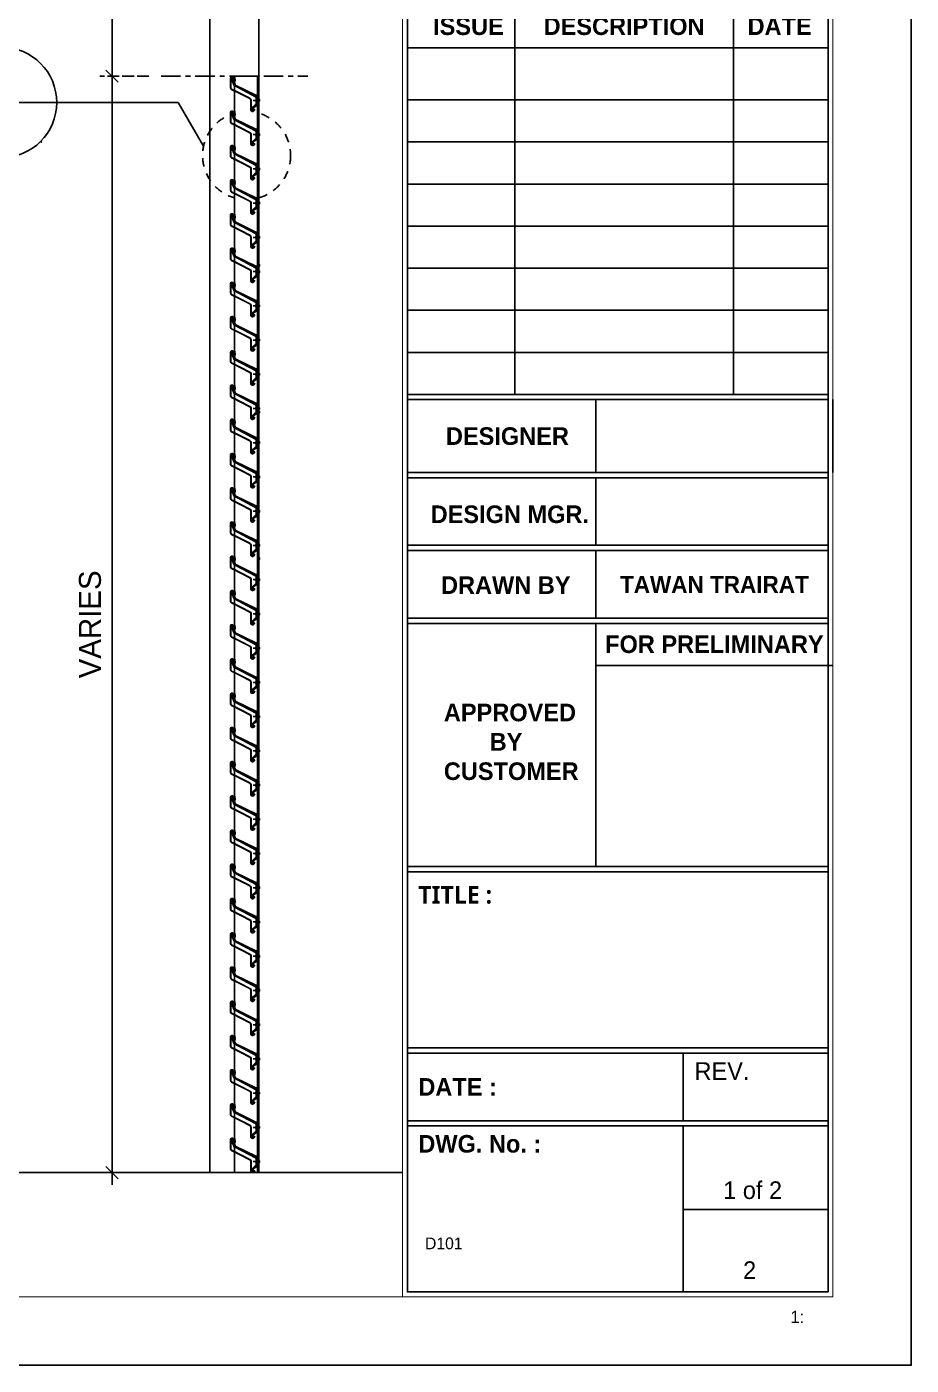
# Model space of a CAD drawing. Header units: millimetres. Extents: x -244126 to 368105, y -173968 to 259060.
# Drawn here: x -5098 to -3290, y 56651 to 59388 of the extents above; entities that cross this region are included whole.
import ezdxf
from ezdxf.enums import TextEntityAlignment as Align

# ---------------------------------------------------------------- set-up
doc = ezdxf.new("R2010")
doc.units = ezdxf.units.MM
doc.header["$MEASUREMENT"] = 0
for name, pattern in [('ACAD_ISO04W100', [30, 24, -3, 0, -3]), ('BORDER2', [22.225, 6.35, -3.175, 6.35, -3.175, 0, -3.175]), ('CENTER', [2, 1.25, -0.25, 0.25, -0.25]), ('HIDDEN', [9.525, 6.35, -3.175]), ('TA_GL_040.00000', [110, 40, -10, 10, -10, 40]), ('TA_HL_003.00000', [19.5, 10.65, -8.85]), ('TA_HL_005.00000', [32.5, 17.75, -14.75])]:
    doc.linetypes.add(name, pattern=pattern)
for name, color, linetype in [('000 - GRID', 8, 'CENTER'), ('000 - GROUND', 6, 'Continuous'), ('000 - H A T C H', 8, 'Continuous'), ('000 - L I N E 0.1', 1, 'Continuous'), ('000 - SYMBOL CON', 1, 'Continuous'), ('000 - T E X T', 4, 'Continuous'), ('000 - TITLEBLOCK', 4, 'Continuous'), ('000 - WIPEOUT', 250, 'Continuous'), ('001 - ASCESSORIES', 1, 'Continuous'), ('004 - WALL', 3, 'Continuous'), ('A03_SUN LOUVER', 7, 'Continuous'), ('A04_TUBE SERIES', 7, 'Continuous')]:
    doc.layers.add(name, color=color, linetype=linetype)
doc.styles.add('Cetury Gothic', font='GOTHIC.TTF')
doc.styles.add('CORDIA', font='cordia.shx')
doc.styles.add('MtXpl_Century_Gothic', font='GOTHICB.TTF')
doc.styles.add('TA', font='Cordia New.ttf', dxfattribs={"height": 4.5})
doc.dimstyles.new('DIM E-E', dxfattribs={"dimscale": 2, "dimtxt": 0.18, "dimasz": 0.1, "dimexe": 0.1, "dimexo": 0.1, "dimgap": 0.09, "dimtad": 1, "dimtoh": 1, "dimzin": 0, "dimdsep": 46, "dimtxsty": 'CORDIA', "dimblk": 'OBLIQUE', "dimcen": 0.1, "dimdle": 0.1, "dimclrd": 40, "dimclre": 140, "dimclrt": 3, "dimadec": 0, "dimazin": 0, "dimtfac": 1, "dimtix": 1, "dimtmove": 2, "dimatfit": 3, "dimfxl": 1, "dimtolj": 1, "dimtzin": 0, "dimarcsym": 0})

# ---------------------------------------------------------------- blocks, each defined once
blk = doc.blocks.new('A$Cfd196da9')
at = {"color": 0, "linetype": 'ByBlock', "const_width": 0.1}
blk.add_lwpolyline([(-143.5, -98), (96.5, -98), (96.5, 99), (-143.5, 99)], close=True, dxfattribs=at)
blk = doc.blocks.new('A$C5e861bfc')
at = {"color": 3, "linetype": 'Continuous'}
for p, q in [((11.47, -65.02), (11.47, -104.74)), ((33.82, -65.02), (33.82, -104.74)), ((0.5, -69.32), (43.5, -69.32)), ((0.5, -105.27), (0.5, -112.72)), ((19.76, -105.27), (19.76, -112.72)), ((44, -112.72), (44, -105.27)), ((0.5, -112.72), (43.5, -112.72)), ((19.76, -113.26), (19.76, -120.17)), ((19.76, -120.71), (19.76, -127.62)), ((19.76, -128.16), (19.76, -153.01)), ((19.76, -132.46), (44, -132.46)), ((28.7, -179.01), (28.7, -172.1)), ((28.7, -179.54), (28.7, -196.46)), ((28.7, -188.07), (43.5, -188.07))]:
    blk.add_line(p, q, dxfattribs=at)
at = {"color": 8, "linetype": 'Continuous'}
for p, q in [((0.5, -74.63), (43.5, -74.63)), ((0.5, -78.93), (43.5, -78.93)), ((0.5, -83.23), (43.5, -83.23)), ((0.5, -87.53), (43.5, -87.53)), ((0.5, -91.83), (43.5, -91.83)), ((0.5, -96.14), (43.5, -96.14)), ((0.5, -100.44), (43.5, -100.44))]:
    blk.add_line(p, q, dxfattribs=at)
at = {"color": 3, "linetype": 'Continuous'}
for points in [[(0.5, -105.27), (43.5, -105.27), (43.5, -104.74), (0.5, -104.74)], [(0.5, -120.17), (43.5, -120.17), (43.5, -113.26), (0.5, -113.26)], [(0.5, -127.62), (43.5, -127.62), (43.5, -120.71), (0.5, -120.71)], [(0.5, -128.16), (43.5, -128.16), (43.5, -153.01), (0.5, -153.01)], [(0.5, -153.55), (43.5, -153.55), (43.5, -171.56), (0.5, -171.56)], [(0.5, -179.01), (43.5, -179.01), (43.5, -172.1), (0.5, -172.1)], [(0.5, -179.54), (43.5, -179.54), (43.5, -196.5), (0.5, -196.5)]]:
    blk.add_lwpolyline(points, close=True, dxfattribs=at)
at = {"layer": '000 - T E X T', "color": 3, "const_width": 0.1}
blk.add_lwpolyline([(0, -197), (44, -197), (44, 0), (0, 0)], close=True, dxfattribs=at)
at = {"color": 4, "linetype": 'BORDER2', "style": 'MtXpl_Century_Gothic'}
blk.add_text('TAWAN TRAIRAT', height=1.7201, dxfattribs=at).set_placement((31.88, -124.17), align=Align.MIDDLE_CENTER)
at = {"color": 4, "char_height": 1.8, "style": 'Cetury Gothic'}
for s, insert, attachment_point in [('{\\fCentury Gothic|b1|i0|c0|p34;ISSUE}', (6.74, -66.19), 2), ('{\\fCentury Gothic|b1|i0|c0|p34;DESCRIPTION}', (22.65, -66.19), 2), ('{\\fCentury Gothic|b1|i0|c0|p34;DATE}', (38.55, -66.19), 2), ('{\\fCentury Gothic|b1|i0|c0|p34;DESIGNER}', (4.44, -108.1), 1), ('{\\fCentury Gothic|b1|i0|c0|p34;DESIGN MGR.}', (2.88, -116.09), 1), ('{\\fCentury Gothic|b1|i0|c0|p34;DRAWN BY}', (3.94, -123.34), 1), ('{\\fCentury Gothic|b1|i0|c0|p34;FOR PRELIMINARY}', (31.88, -129.38), 2), ('{\\fCentury Gothic|b1|i0|c0|p34;APPROVED\\P       BY\\PCUSTOMER}', (4.23, -136.36), 1), ('{\\f@Malgun Gothic|b1|i0|c0|p34;TITLE :}', (1.62, -155), 1), ('REV.', (29.85, -173.02), 1), ('{\\fCentury Gothic|b1|i0|c0|p34;DATE :}', (1.62, -174.64), 1), ('{\\fCentury Gothic|b1|i0|c0|p34;DWG. No. :}', (1.62, -180.46), 1)]:
    blk.add_mtext(s, dxfattribs=dict(at, insert=insert, attachment_point=attachment_point))
blk = doc.blocks.new('*U3058')
at = {"layer": '000 - L I N E 0.1', "color": 21, "linetype": 'Continuous'}
blk.add_lwpolyline([(5940, 142.4), (5940, 0), (5797.6, 0)], dxfattribs=at)
at = {"layer": '000 - T E X T', "color": 3, "const_width": 2}
blk.add_lwpolyline([(5780, 140), (4900, 140), (4900, 4080), (5780, 4080)], close=True, dxfattribs=at)
at = {"layer": '000 - T E X T', "color": 3}
blk.add_lwpolyline([(5770, 150), (4910, 150), (4910, 4070), (5770, 4070)], close=True, dxfattribs=at)
at = {"layer": '000 - TITLEBLOCK', "color": 250}
blk.add_lwpolyline([(0, 0), (5940, 0), (5940, 4200), (0, 4200)], close=True, dxfattribs=at)
at = {"xscale": 20, "yscale": 20, "zscale": 20}
blk.add_blockref('A$C5e861bfc', (4900, 4080), dxfattribs=at)
at = {"layer": '000 - T E X T', "color": 3, "xscale": 20, "yscale": 20, "zscale": 20}
blk.add_blockref('A$Cfd196da9', (2970, 2100), dxfattribs=at)
at = {"color": 4, "style": 'Cetury Gothic'}
blk.add_text(' 1:', height=25.02, dxfattribs=at).set_placement((5684, 86.4))
at = {"color": 4, "style": 'TA'}
blk.add_attdef('PAPER_SIZE', text='', height=25, dxfattribs=at).set_placement((5686, 99.7), align=Align.MIDDLE_RIGHT)
blk.add_attdef('SCALE_SIZE', text='', height=25, dxfattribs=at).set_placement((5735.1, 100.3), align=Align.MIDDLE_LEFT)
at = {"layer": '000 - T E X T', "color": 250, "style": 'TA'}
for tag, height, p in [('SUPERLINK', 20, (172.6, 4157.7)), ('NAMEFILE', 20, (172.6, 4117.6)), ('SC', 400, (33.6, 3752.1))]:
    blk.add_attdef(tag, text='', height=height, dxfattribs=at).set_placement(p, align=Align.MIDDLE_LEFT)
at = {"layer": '000 - T E X T', "color": 4, "style": 'TA'}
for tag, height, p in [('PRELIM_NAME_JOB_1', 20, (5246.7, 3301.9)), ('PRELIM_NAME_JOB_2', 20, (5246.7, 3258.3)), ('PRELIM_NAME_PROJECT_1', 30, (4948.1, 3093.1)), ('PRELIM_NAME_PROJECT_2', 30, (4948.1, 3019.1)), ('PRELIM_NAME_PROJECT_3', 30, (4948.1, 2945.1)), ('PRELIM_NAME_TITLE_3', 24, (4955.1, 739.9)), ('DRAWING_NO1', 24, (4946.1, 329.2)), ('DRAWING_NO2', 24, (4946.1, 249.1)), ('PRELIM_NAME_TITLE_1', 1.2, (247.8, 43.7)), ('PRELIM_NAME_TITLE_2', 1.2, (247.8, 40.3))]:
    blk.add_attdef(tag, text='', height=height, dxfattribs=at).set_placement(p, align=Align.MIDDLE_LEFT)
at = {"layer": '000 - T E X T', "color": 4, "style": 'Cetury Gothic'}
for tag, p in [('SHEET_NO.', (5615.8, 340)), ('TOTAL_SHEET_NO.', (5609.7, 176.4))]:
    blk.add_attdef(tag, text='', height=36, dxfattribs=at).set_placement(p, align=Align.CENTER)
at = {"layer": '000 - T E X T', "color": 4, "style": 'TA'}
blk.add_attdef('NAME_REMARK', (552.9, 173), '', height=40, dxfattribs=at)
blk = doc.blocks.new('*U3716')
at = {"layer": '004 - WALL', "color": 0, "linetype": 'ByBlock'}
blk.add_lwpolyline([(0, 0), (-100, 0), (-100, 2700), (0, 2700)], close=True, dxfattribs=at)
blk = doc.blocks.new('*U3772')
at = {"layer": '000 - H A T C H'}
h = blk.add_hatch(dxfattribs=at)
h.set_pattern_fill('DOTS', color=8, scale=5, angle=90)
edge = h.paths.add_edge_path()
edge.add_arc((6.3, 0), 1.25, -53.1301, 53.1301, ccw=False)
edge.add_arc((6.3, -0.7), 0.812, 202.6199, 337.3801, ccw=False)
edge.add_line((5.5, -1), (0, -1))
edge.add_line((0, -1), (0, -3))
edge.add_line((0, -3), (-1, -1.5))
edge.add_line((-1, -1.5), (-1, 1.5))
edge.add_line((-1, 1.5), (0, 3))
edge.add_line((0, 3), (0, 1))
edge.add_line((0, 1), (5.5, 1))
edge.add_arc((6.3, 0.7), 0.812, 22.6199, 157.3801, ccw=False)
at = {"layer": '001 - ASCESSORIES', "color": 0}
for p, q in [((5.5, 1), (0, 1)), ((5.5, -1), (0, -1))]:
    blk.add_line(p, q, dxfattribs=at)
for points in [[(-1, -1.5), (-1, 1.5), (0, 3), (0, -3)], [(0, 3), (0, 1), (5.5, 1), (5.5, -1), (0, -1), (0, -3), (-1, -1.5), (-1, 1.5)]]:
    blk.add_lwpolyline(points, close=True, dxfattribs=at)
blk.add_lwpolyline([(7, 1, -0.5), (7, -1, -0.666667), (5.5, -1), (0, -1), (0, -3), (-1, -1.5), (-1, 1.5), (0, 3), (0, 1), (5.5, 1, -0.666667)], format="xyb", close=True, dxfattribs=at)
blk.add_lwpolyline([(7, -1), (7, 1, -0.5), (7, -1, -0.666667), (5.5, -1), (5.5, 1, -0.666667), (7, 1)], format="xyb", dxfattribs=at)
blk = doc.blocks.new('*U3720')
at = {"layer": '000 - H A T C H'}
h = blk.add_hatch(dxfattribs=at)
h.set_pattern_fill('DOTS', color=8, scale=5, angle=90)
edge = h.paths.add_edge_path()
edge.add_arc((3.8, 0), 1.25, -53.1301, 53.1301, ccw=False)
edge.add_arc((3.8, -0.7), 0.812, 202.6199, 337.3801, ccw=False)
edge.add_line((3, -1), (0, -1))
edge.add_line((0, -1), (0, -3))
edge.add_line((0, -3), (-1, -1.5))
edge.add_line((-1, -1.5), (-1, 1.5))
edge.add_line((-1, 1.5), (0, 3))
edge.add_line((0, 3), (0, 1))
edge.add_line((0, 1), (3, 1))
edge.add_arc((3.8, 0.7), 0.812, 22.6199, 157.3801, ccw=False)
at = {"layer": '001 - ASCESSORIES', "color": 0}
for p, q in [((3, 1), (0, 1)), ((3, -1), (0, -1))]:
    blk.add_line(p, q, dxfattribs=at)
for points in [[(-1, -1.5), (-1, 1.5), (0, 3), (0, -3)], [(0, 3), (0, 1), (3, 1), (3, -1), (0, -1), (0, -3), (-1, -1.5), (-1, 1.5)]]:
    blk.add_lwpolyline(points, close=True, dxfattribs=at)
blk.add_lwpolyline([(4.5, 1, -0.5), (4.5, -1, -0.666667), (3, -1), (0, -1), (0, -3), (-1, -1.5), (-1, 1.5), (0, 3), (0, 1), (3, 1, -0.666667)], format="xyb", close=True, dxfattribs=at)
blk.add_lwpolyline([(4.5, -1), (4.5, 1, -0.5), (4.5, -1, -0.666667), (3, -1), (3, 1, -0.666667), (4.5, 1)], format="xyb", dxfattribs=at)
blk = doc.blocks.new('_Oblique')
at = {"color": 0, "linetype": 'ByBlock', "lineweight": -2}
blk.add_line((-0.5, -0.5), (0.5, 0.5), dxfattribs=at)
blk = doc.blocks.new('*D3764')
at = {"layer": 'A04_TUBE SERIES', "color": 40, "lineweight": -2, "transparency": 16777216}
blk.add_line((-4923.6, 57019.5), (-4923.6, 59311.6), dxfattribs=at)
at = {"layer": 'A04_TUBE SERIES', "color": 140, "linetype": 'ACAD_ISO04W100', "lineweight": -2, "transparency": 16777216}
for p, q in [((-4848.6, 59286.6), (-4948.6, 59286.6)), ((-4848.6, 57044.5), (-4948.6, 57044.5))]:
    blk.add_line(p, q, dxfattribs=at)
at = {"layer": 'Defpoints', "color": 0, "transparency": 16777216}
for p in [(-4923.6, 59286.6), (-4823.6, 59286.6), (-4823.6, 57044.5)]:
    blk.add_point(p, dxfattribs=at)
at = {"layer": 'A04_TUBE SERIES', "color": 40, "lineweight": -2, "transparency": 16777216, "xscale": 25, "yscale": 25, "zscale": 25}
for p, rotation in [((-4923.6, 59286.6), 90), ((-4923.6, 57044.5), 270)]:
    blk.add_blockref('_Oblique', p, dxfattribs=dict(at, rotation=rotation))
at = {"layer": 'A04_TUBE SERIES', "color": 3, "transparency": 16777216, "insert": (-4968.6, 58165.5), "char_height": 45, "attachment_point": 5, "rotation": 90, "style": 'CORDIA'}
blk.add_mtext('\\A1;VARIES', dxfattribs=at)
blk = doc.blocks.new('*D3765')
at = {"layer": 'A04_TUBE SERIES', "color": 40, "lineweight": -2, "transparency": 16777216}
blk.add_line((-4923.6, 59261.6), (-4923.6, 59769.5), dxfattribs=at)
at = {"layer": 'A04_TUBE SERIES', "color": 140, "linetype": 'ACAD_ISO04W100', "lineweight": -2, "transparency": 16777216}
for p, q in [((-4848.6, 59744.5), (-4948.6, 59744.5)), ((-4848.6, 59286.6), (-4948.6, 59286.6))]:
    blk.add_line(p, q, dxfattribs=at)
at = {"layer": 'Defpoints', "color": 0, "transparency": 16777216}
for p in [(-4923.6, 59744.5), (-4823.6, 59744.5), (-4823.6, 59286.6)]:
    blk.add_point(p, dxfattribs=at)
at = {"layer": 'A04_TUBE SERIES', "color": 40, "lineweight": -2, "transparency": 16777216, "xscale": 25, "yscale": 25, "zscale": 25}
for p, rotation in [((-4923.6, 59744.5), 90), ((-4923.6, 59286.6), 270)]:
    blk.add_blockref('_Oblique', p, dxfattribs=dict(at, rotation=rotation))
at = {"layer": 'A04_TUBE SERIES', "color": 3, "transparency": 16777216, "insert": (-4968.6, 59515.5), "char_height": 45, "attachment_point": 5, "rotation": 90, "style": 'CORDIA'}
blk.add_mtext('\\A1;VARIES', dxfattribs=at)
blk = doc.blocks.new('*U3754')
at = {"color": 3}
blk.add_point((0, -100), dxfattribs=at)
at = {"layer": '000 - GRID', "color": 0, "linetype": 'ByBlock'}
blk.add_line((0, 100), (0, -200), dxfattribs=at)
at = {"layer": '000 - GRID', "color": 0}
blk.add_point((0, 0), dxfattribs=at)
at = {"style": 'TA', "flags": 1}
blk.add_attdef('LOCATION', (6, 6), '', height=4.5, dxfattribs=at)
blk = doc.blocks.new('*U4247')
at = {"color": 2}
blk.add_line((-4.51, 0), (4.51, 0), dxfattribs=at)
blk.add_circle((0, 0), 4.51, dxfattribs=at)
at = {"color": 7}
blk.add_point((3.24, -3.24), dxfattribs=at)
at = {"layer": '000 - SYMBOL CON', "color": 2, "linetype": 'ByBlock'}
blk.add_lwpolyline([(16.52, -3.58), (14.45, 0), (4.51, 0)], dxfattribs=at)
at = {"color": 2, "style": 'Cetury Gothic'}
for tag, p in [('DETAIL_NO.', (0, 1.79)), ('DRAWING_NO.', (0, -1.79))]:
    blk.add_attdef(tag, text='', height=1.8, dxfattribs=at).set_placement(p, align=Align.MIDDLE_CENTER)
blk = doc.blocks.new('000 - FAMELINE_AL.SUN_LV_70Z_CUT_VIEW')
at = {"layer": '000 - H A T C H'}
h = blk.add_hatch(dxfattribs=at)
h.set_pattern_fill('ANSI32', color=8, scale=2)
edge = h.paths.add_edge_path()
edge.add_arc((-41.7, 63.8), 3.4, 359.7688, 500.7773)
edge.add_line((-44.4, 66), (-46.4, 63.4))
edge.add_line((-46.4, 63.4), (-46, 63))
edge.add_line((-46, 63), (-43.9, 65.6))
edge.add_arc((-41.7, 63.8), 2.8, -0.2548, 140.7773, ccw=False)
edge.add_line((-38.9, 63.8), (-38.9, 44))
edge.add_arc((-34.9, 44), 4, 180, 244.3295)
edge.add_line((-36.7, 40.4), (0.9, 21.5))
edge.add_arc((-0.6, 18.5), 3.4, 0, 64.3295, ccw=False)
edge.add_line((2.8, 18.5), (2.8, 0))
edge.add_arc((0, 0), 2.8, 214.4412, 359.7779, ccw=False)
edge.add_line((-2.3, -1.6), (-4.1, 1))
edge.add_line((-4.1, 1), (-4.6, 0.7))
edge.add_line((-4.6, 0.7), (-2.8, -1.9))
edge.add_arc((0, 0), 3.4, 214.4413, 359.7725)
edge.add_line((3.4, 0), (3.4, 18.5))
edge.add_arc((-0.6, 18.5), 4, 0, 64.3295)
edge.add_line((1.1, 22.1), (-36.4, 41))
edge.add_arc((-34.9, 44), 3.4, 180, 244.3295, ccw=False)
edge.add_line((-38.3, 44), (-38.3, 63.8))
at = {"layer": 'A03_SUN LOUVER', "color": 0}
blk.add_lwpolyline([(-38.3, 63.8, 0.706786), (-44.4, 66), (-46.4, 63.4), (-46, 63), (-43.9, 65.6, -0.70694), (-38.9, 63.8), (-38.9, 44, 0.288302), (-36.7, 40.4), (0.9, 21.5, -0.288302), (2.8, 18.5), (2.8, 0, -0.735492), (-2.3, -1.6), (-4.1, 1), (-4.6, 0.7), (-2.8, -1.9, 0.735455), (3.4, 0), (3.4, 18.5, 0.288302), (1.1, 22.1), (-36.4, 41, -0.288302), (-38.3, 44), (-38.3, 63.8)], format="xyb", dxfattribs=at)
blk = doc.blocks.new('000 - ASSCESSORIES_FAMELINE_AL.FLEX_BK_FOR_70Z_[70Z-BK]_CUT_VIEW')
at = {"layer": '000 - H A T C H'}
h = blk.add_hatch(dxfattribs=at)
h.set_pattern_fill('ANSI32', color=8, scale=0.005)
h.set_pattern_definition([(45, (9.087007, -46.378), (-0.001325825215, 0.001325825215), []), (45, (9.0878909, -46.378), (-0.001325825215, 0.001325825215), [])])
edge = h.paths.add_edge_path()
edge.add_line((-0.0128, -0.0098), (-0.013, -0.01))
edge.add_line((-0.013, -0.01), (-0.0132, -0.0098))
edge.add_line((-0.0132, -0.0098), (-0.0134, -0.01))
edge.add_line((-0.0134, -0.01), (-0.0136, -0.0098))
edge.add_line((-0.0136, -0.0098), (-0.0138, -0.01))
edge.add_line((-0.0138, -0.01), (-0.014, -0.0098))
edge.add_line((-0.014, -0.0098), (-0.0142, -0.01))
edge.add_line((-0.0142, -0.01), (-0.0144, -0.0098))
edge.add_line((-0.0144, -0.0098), (-0.0146, -0.01))
edge.add_line((-0.0146, -0.01), (-0.0148, -0.0098))
edge.add_line((-0.0148, -0.0098), (-0.015, -0.01))
edge.add_line((-0.015, -0.01), (-0.0152, -0.0098))
edge.add_line((-0.0152, -0.0098), (-0.0154, -0.01))
edge.add_line((-0.0154, -0.01), (-0.0156, -0.0098))
edge.add_line((-0.0156, -0.0098), (-0.0158, -0.01))
edge.add_line((-0.0158, -0.01), (-0.016, -0.0098))
edge.add_line((-0.016, -0.0098), (-0.0162, -0.01))
edge.add_line((-0.0162, -0.01), (-0.0164, -0.0098))
edge.add_line((-0.0164, -0.0098), (-0.0166, -0.01))
edge.add_line((-0.0166, -0.01), (-0.0168, -0.0098))
edge.add_line((-0.0168, -0.0098), (-0.017, -0.01))
edge.add_line((-0.017, -0.01), (-0.0172, -0.0098))
edge.add_line((-0.0172, -0.0098), (-0.0174, -0.01))
edge.add_line((-0.0174, -0.01), (-0.0176, -0.0098))
edge.add_line((-0.0176, -0.0098), (-0.0178, -0.01))
edge.add_line((-0.0178, -0.01), (-0.018, -0.0098))
edge.add_line((-0.018, -0.0098), (-0.0182, -0.01))
edge.add_line((-0.0182, -0.01), (-0.0184, -0.0098))
edge.add_line((-0.0184, -0.0098), (-0.0186, -0.01))
edge.add_line((-0.0186, -0.01), (-0.0188, -0.0098))
edge.add_line((-0.0188, -0.0098), (-0.019, -0.01))
edge.add_line((-0.019, -0.01), (-0.0192, -0.0098))
edge.add_line((-0.0192, -0.0098), (-0.0194, -0.01))
edge.add_line((-0.0194, -0.01), (-0.0196, -0.0098))
edge.add_line((-0.0196, -0.0098), (-0.0198, -0.01))
edge.add_line((-0.0198, -0.01), (-0.02, -0.0098))
edge.add_line((-0.02, -0.0098), (-0.0202, -0.01))
edge.add_line((-0.0202, -0.01), (-0.0204, -0.0098))
edge.add_line((-0.0204, -0.0098), (-0.0206, -0.01))
edge.add_line((-0.0206, -0.01), (-0.0208, -0.0098))
edge.add_line((-0.0208, -0.0098), (-0.021, -0.01))
edge.add_line((-0.021, -0.01), (-0.0212, -0.0098))
edge.add_line((-0.0212, -0.0098), (-0.0214, -0.01))
edge.add_line((-0.0214, -0.01), (-0.0216, -0.0098))
edge.add_line((-0.0216, -0.0098), (-0.0218, -0.01))
edge.add_line((-0.0218, -0.01), (-0.022, -0.0098))
edge.add_line((-0.022, -0.0098), (-0.0222, -0.01))
edge.add_line((-0.0222, -0.01), (-0.0224, -0.0098))
edge.add_line((-0.0224, -0.0098), (-0.0226, -0.01))
edge.add_line((-0.0226, -0.01), (-0.0228, -0.0098))
edge.add_line((-0.0228, -0.0098), (-0.023, -0.01))
edge.add_line((-0.023, -0.01), (-0.0232, -0.0098))
edge.add_line((-0.0232, -0.0098), (-0.0234, -0.01))
edge.add_line((-0.0234, -0.01), (-0.0236, -0.0098))
edge.add_line((-0.0236, -0.0098), (-0.0238, -0.01))
edge.add_line((-0.0238, -0.01), (-0.024, -0.0098))
edge.add_line((-0.024, -0.0098), (-0.0242, -0.01))
edge.add_line((-0.0242, -0.01), (-0.0244, -0.0098))
edge.add_line((-0.0244, -0.0098), (-0.0246, -0.01))
edge.add_line((-0.0246, -0.01), (-0.0248, -0.0098))
edge.add_line((-0.0248, -0.0098), (-0.025, -0.01))
edge.add_line((-0.025, -0.01), (-0.0252, -0.0098))
edge.add_line((-0.0252, -0.0098), (-0.0254, -0.01))
edge.add_line((-0.0254, -0.01), (-0.0256, -0.0098))
edge.add_line((-0.0256, -0.0098), (-0.0258, -0.01))
edge.add_line((-0.0258, -0.01), (-0.026, -0.0098))
edge.add_line((-0.026, -0.0098), (-0.0262, -0.01))
edge.add_line((-0.0262, -0.01), (-0.0264, -0.0098))
edge.add_line((-0.0264, -0.0098), (-0.0266, -0.01))
edge.add_line((-0.0266, -0.01), (-0.0268, -0.0098))
edge.add_line((-0.0268, -0.0098), (-0.027, -0.01))
edge.add_line((-0.027, -0.01), (-0.0272, -0.0098))
edge.add_line((-0.0272, -0.0098), (-0.0274, -0.01))
edge.add_line((-0.0274, -0.01), (-0.0276, -0.0098))
edge.add_line((-0.0276, -0.0098), (-0.0297, -0.0098))
edge.add_line((-0.0297, -0.0098), (-0.0297, -0.006))
edge.add_line((-0.0297, -0.006), (-0.0503, 0.0356))
edge.add_arc((-0.0512, 0.0352), 0.001, 26.3938, 75.8219)
edge.add_line((-0.051, 0.0362), (-0.055, 0.0372))
edge.add_arc((-0.0553, 0.0362), 0.001, 75.8219, 104.1781)
edge.add_line((-0.0555, 0.0372), (-0.06, 0.036))
edge.add_line((-0.06, 0.036), (-0.0657, 0.0368))
edge.add_arc((-0.0656, 0.0373), 0.0005, 168.441, 262, ccw=False)
edge.add_line((-0.0661, 0.0374), (-0.066, 0.0378))
edge.add_arc((-0.0655, 0.0377), 0.0005, 87.068, 168.441, ccw=False)
edge.add_arc((-0.065, 0.0487), 0.0106, 267.068, 291.9915)
edge.add_arc((-0.0601, 0.0394), 0.001, 210.8217, 511.7252)
edge.add_arc((-0.0639, 0.031), 0.00937, 71.9055, 97.739)
edge.add_arc((-0.0652, 0.0406), 0.0003, 168.441, 277.739, ccw=False)
edge.add_line((-0.0655, 0.0406), (-0.0654, 0.0412))
edge.add_arc((-0.0649, 0.0411), 0.0005, 105, 168.441, ccw=False)
edge.add_line((-0.0651, 0.0416), (-0.0603, 0.0428))
edge.add_line((-0.0603, 0.0428), (-0.0493, 0.038))
edge.add_line((-0.0493, 0.038), (-0.0257, -0.007))
edge.add_line((-0.0257, -0.007), (-0.0119, -0.007))
edge.add_line((-0.0119, -0.007), (-0.0027, 0.0027))
edge.add_arc((-0.0023, 0.0023), 0.0005, 59.9831, 135.7891, ccw=False)
edge.add_line((-0.0021, 0.0027), (0.0026, -0.0006))
edge.add_arc((0.0024, -0.0009), 0.0003, -53.13, 54.27, ccw=False)
edge.add_line((0.0026, -0.0011), (0.0004, -0.0028))
edge.add_arc((0.0002, -0.0025), 0.0003, 212.0054, 306.87, ccw=False)
edge.add_line((-0.0001, -0.0027), (-0.0021, 0.0007))
edge.add_arc((-0.0024, 0.0005), 0.0003, 32.0054, 145.4915)
edge.add_line((-0.0026, 0.0007), (-0.0079, -0.007))
edge.add_line((-0.0079, -0.007), (-0.0079, -0.0098))
edge.add_line((-0.0079, -0.0098), (-0.01, -0.0098))
edge.add_line((-0.01, -0.0098), (-0.0102, -0.01))
edge.add_line((-0.0102, -0.01), (-0.0104, -0.0098))
edge.add_line((-0.0104, -0.0098), (-0.0106, -0.01))
edge.add_line((-0.0106, -0.01), (-0.0108, -0.0098))
edge.add_line((-0.0108, -0.0098), (-0.011, -0.01))
edge.add_line((-0.011, -0.01), (-0.0112, -0.0098))
edge.add_line((-0.0112, -0.0098), (-0.0114, -0.01))
edge.add_line((-0.0114, -0.01), (-0.0116, -0.0098))
edge.add_line((-0.0116, -0.0098), (-0.0118, -0.01))
edge.add_line((-0.0118, -0.01), (-0.012, -0.0098))
edge.add_line((-0.012, -0.0098), (-0.0122, -0.01))
edge.add_line((-0.0122, -0.01), (-0.0124, -0.0098))
edge.add_line((-0.0124, -0.0098), (-0.0126, -0.01))
edge.add_line((-0.0126, -0.01), (-0.0128, -0.0098))
at = {"layer": '001 - ASCESSORIES', "color": 0, "linetype": 'ByBlock'}
blk.add_lwpolyline([(-0.0128, -0.0098), (-0.013, -0.01), (-0.0132, -0.0098), (-0.0134, -0.01), (-0.0136, -0.0098), (-0.0138, -0.01), (-0.014, -0.0098), (-0.0142, -0.01), (-0.0144, -0.0098), (-0.0146, -0.01), (-0.0148, -0.0098), (-0.015, -0.01), (-0.0152, -0.0098), (-0.0154, -0.01), (-0.0156, -0.0098), (-0.0158, -0.01), (-0.016, -0.0098), (-0.0162, -0.01), (-0.0164, -0.0098), (-0.0166, -0.01), (-0.0168, -0.0098), (-0.017, -0.01), (-0.0172, -0.0098), (-0.0174, -0.01), (-0.0176, -0.0098), (-0.0178, -0.01), (-0.018, -0.0098), (-0.0182, -0.01), (-0.0184, -0.0098), (-0.0186, -0.01), (-0.0188, -0.0098), (-0.019, -0.01), (-0.0192, -0.0098), (-0.0194, -0.01), (-0.0196, -0.0098), (-0.0198, -0.01), (-0.02, -0.0098), (-0.0202, -0.01), (-0.0204, -0.0098), (-0.0206, -0.01), (-0.0208, -0.0098), (-0.021, -0.01), (-0.0212, -0.0098), (-0.0214, -0.01), (-0.0216, -0.0098), (-0.0218, -0.01), (-0.022, -0.0098), (-0.0222, -0.01), (-0.0224, -0.0098), (-0.0226, -0.01), (-0.0228, -0.0098), (-0.023, -0.01), (-0.0232, -0.0098), (-0.0234, -0.01), (-0.0236, -0.0098), (-0.0238, -0.01), (-0.024, -0.0098), (-0.0242, -0.01), (-0.0244, -0.0098), (-0.0246, -0.01), (-0.0248, -0.0098), (-0.025, -0.01), (-0.0252, -0.0098), (-0.0254, -0.01), (-0.0256, -0.0098), (-0.0258, -0.01), (-0.026, -0.0098), (-0.0262, -0.01), (-0.0264, -0.0098), (-0.0266, -0.01), (-0.0268, -0.0098), (-0.027, -0.01), (-0.0272, -0.0098), (-0.0274, -0.01), (-0.0276, -0.0098), (-0.0297, -0.0098), (-0.0297, -0.006), (-0.0503, 0.0356, 0.219078), (-0.051, 0.0362), (-0.055, 0.0372, 0.124362), (-0.0555, 0.0372), (-0.06, 0.036), (-0.0657, 0.0368, -0.432527), (-0.0661, 0.0374), (-0.066, 0.0378, -0.370769), (-0.0655, 0.0382, 0.10918), (-0.061, 0.0389, 3.791782), (-0.061, 0.0399, 0.1132), (-0.0652, 0.0403, -0.51668), (-0.0655, 0.0406), (-0.0654, 0.0412, -0.284107), (-0.0651, 0.0416), (-0.0603, 0.0428), (-0.0493, 0.038), (-0.0257, -0.007), (-0.0119, -0.007), (-0.0027, 0.0027, -0.343381), (-0.0021, 0.0027), (0.0026, -0.0006, -0.506232), (0.0026, -0.0011), (0.0004, -0.0028, -0.439306), (-0.0001, -0.0027), (-0.0021, 0.0007, 0.540056), (-0.0026, 0.0007), (-0.0079, -0.007), (-0.0079, -0.0098), (-0.01, -0.0098), (-0.0102, -0.01), (-0.0104, -0.0098), (-0.0106, -0.01), (-0.0108, -0.0098), (-0.011, -0.01), (-0.0112, -0.0098), (-0.0114, -0.01), (-0.0116, -0.0098), (-0.0118, -0.01), (-0.012, -0.0098), (-0.0122, -0.01), (-0.0124, -0.0098), (-0.0126, -0.01)], format="xyb", close=True, dxfattribs=at)
at = {"layer": '001 - ASCESSORIES', "color": 0}
for p in [(-0.0601, 0.0394), (0, 0)]:
    blk.add_point(p, dxfattribs=at)
at = {"layer": 'Defpoints', "color": 250, "linetype": 'HIDDEN', "ltscale": 0.5}
blk.add_line((-0.0188, -0.0008), (-0.0188, -0.0132), dxfattribs=at)
blk = doc.blocks.new('*U3768')
at = {"layer": '001 - ASCESSORIES', "color": 1, "xscale": 1000, "yscale": 1000, "zscale": 1000}
for p in [(-1049, 9.8), (-979, 9.8), (-909, 9.8), (-839, 9.8), (-769, 9.8), (-699, 9.8), (-629, 9.8), (-559, 9.8), (-489, 9.8), (-419, 9.8), (-349, 9.8), (-279, 9.8), (-209, 9.8), (-139, 9.8), (-69, 9.8), (1, 9.8), (71, 9.8), (141, 9.8), (211, 9.8), (281, 9.8), (351, 9.8), (421, 9.8), (491, 9.8), (561, 9.8), (631, 9.8), (701, 9.8), (771, 9.8), (841, 9.8), (911, 9.8), (981, 9.8), (1051, 9.8), (1121, 9.8)]:
    blk.add_blockref('000 - ASSCESSORIES_FAMELINE_AL.FLEX_BK_FOR_70Z_[70Z-BK]_CUT_VIEW', p, dxfattribs=at)
at = {"layer": 'A03_SUN LOUVER', "color": 3, "xscale": -1, "rotation": 270}
for p in [(-1112.5, 52.1), (-1042.5, 52.1), (-972.5, 52.1), (-902.5, 52.1), (-832.5, 52.1), (-762.5, 52.1), (-692.5, 52.1), (-622.5, 52.1), (-552.5, 52.1), (-482.5, 52.1), (-412.5, 52.1), (-342.5, 52.1), (-272.5, 52.1), (-202.5, 52.1), (-132.5, 52.1), (-62.5, 52.1), (7.5, 52.1), (77.5, 52.1), (147.5, 52.1), (217.5, 52.1), (287.5, 52.1), (357.5, 52.1), (427.5, 52.1), (497.5, 52.1), (567.5, 52.1), (637.5, 52.1), (707.5, 52.1), (777.5, 52.1), (847.5, 52.1), (917.5, 52.1), (987.5, 52.1), (1057.5, 52.1)]:
    blk.add_blockref('000 - FAMELINE_AL.SUN_LV_70Z_CUT_VIEW', p, dxfattribs=at)
blk = doc.blocks.new('*U3769')
blk.add_wipeout([(50, 1121.1), (0, 1121.1), (0, -1121.1), (50, -1121.1)]).dxf.layer = '000 - WIPEOUT'
at = {"layer": '000 - H A T C H'}
h = blk.add_hatch(dxfattribs=at)
h.set_pattern_fill('ANSI32', color=256, scale=0.25, angle=-90)
h.set_pattern_definition([(315, (-5514.0305, 23949.0747), (1.68379802, 1.68379802), []), (315, (-5514.0305, 23947.9522), (1.68379802, 1.68379802), [])])
h.paths.add_polyline_path([(0, -1121.1), (2.5, -1121.1), (2.5, 1121.1), (0, 1121.1)])
at = {"layer": '001 - ASCESSORIES', "linetype": 'ByBlock'}
blk.add_lwpolyline([(50, 1121.1), (0, 1121.1), (0, -1121.1), (50, -1121.1)], close=True, dxfattribs=at)
at = {"layer": '001 - ASCESSORIES', "color": 0}
blk.add_lwpolyline([(0, 1121.1), (2.5, 1121.1), (2.5, -1121.1), (0, -1121.1)], close=True, dxfattribs=at)

msp = doc.modelspace()

# ---------------------------------------------------------------- linework, layer by layer
at = {"layer": '000 - GROUND'}
msp.add_lwpolyline([(-9129.93479, 57044.47557), (-4329.93479, 57044.47557)], dxfattribs=at)
at = {"layer": '000 - SYMBOL CON', "color": 2, "linetype": 'TA_HL_005.00000'}
msp.add_circle((-4648.5525, 59124.19443), 90, dxfattribs=at)

# ---------------------------------------------------------------- block references
at = {"color": 2, "linetype": 'TA_HL_003.00000'}
ref = msp.add_blockref('*U3058', (-9229.93479, 56650.53614), dxfattribs=at)
ref.add_attrib('DRAWING_NO2', 'D101', dxfattribs={"layer": '000 - T E X T', "color": 4, "height": 24, "style": 'TA'}).set_placement((-4283.82607, 56899.6811), align=Align.MIDDLE_LEFT)
ref.add_attrib('SHEET_NO.', '1 of 2', dxfattribs={"layer": '000 - T E X T', "color": 4, "height": 36, "style": 'Cetury Gothic'}).set_placement((-3614.14536, 56990.51357), align=Align.CENTER)
ref.add_attrib('TOTAL_SHEET_NO.', '2', dxfattribs={"layer": '000 - T E X T', "color": 4, "height": 36, "style": 'Cetury Gothic'}).set_placement((-3620.27636, 56826.93455), align=Align.CENTER)
at = {"color": 1}
msp.add_blockref('*U3716', (-4623.5525, 57044.47557), dxfattribs=at)
at = {"layer": '000 - GRID', "linetype": 'TA_GL_040.00000', "rotation": 90}
msp.add_blockref('*U3754', (-4723.5525, 59286.62388), dxfattribs=at)
at = {"layer": '000 - SYMBOL CON', "linetype": 'TA_HL_005.00000'}
ref = msp.add_blockref('*U4247', (-5149.40724, 59232.75738), dxfattribs=dict(at, xscale=25, yscale=25, zscale=25))
ref.add_attrib('DETAIL_NO.', '2', dxfattribs={"layer": '0', "color": 2, "height": 45, "style": 'Cetury Gothic'}).set_placement((-5149.40724, 59277.55533), align=Align.MIDDLE_CENTER)
at = {"layer": '001 - ASCESSORIES', "rotation": 180}
for name, p in [('*U3772', (-4623.5525, 59236.90503)), ('*U3720', (-4623.5525, 58899.68664)), ('*U3720', (-4623.5525, 58599.68664)), ('*U3720', (-4623.5525, 58299.68664))]:
    msp.add_blockref(name, p, dxfattribs=at)

# ---------------------------------------------------------------- dimensions: what is measured, and where the dimension line sits
at = {"layer": 'A04_TUBE SERIES', "color": 3}
for base, p1, p2, picture, middle in [((-4923.5525, 59744.47557), (-4823.5525, 59286.62388), (-4823.5525, 59744.47557), '*D3765', (-4968.5525, 59515.54973)), ((-4923.5525, 59286.62388), (-4823.5525, 57044.47557), (-4823.5525, 59286.62388), '*D3764', (-4968.5525, 58165.54973))]:
    dim = msp.add_linear_dim(base=base, p1=p1, p2=p2, angle=90, text='VARIES', dimstyle='DIM E-E', override={"dimscale": 250}, dxfattribs=at)
    dim.commit()
    dim.dimension.update_dxf_attribs({"geometry": picture, "text_midpoint": middle})

# ---------------------------------------------------------------- next in the draw order: block references
at = {"layer": '001 - ASCESSORIES', "color": 2, "rotation": 180}
msp.add_blockref('*U3769', (-4623.5525, 58165.54973), dxfattribs=at)

# ---------------------------------------------------------------- next in the draw order: block references
at = {"color": 2, "xscale": -1, "rotation": 90}
msp.add_blockref('*U3768', (-4626.2525, 58169.12548), dxfattribs=at)
at = {"layer": '001 - ASCESSORIES', "rotation": 180}
for p in [(-4623.5525, 59166.90503), (-4623.5525, 59096.90503), (-4623.5525, 59026.90503), (-4623.5525, 58956.90503), (-4623.5525, 58886.90503), (-4623.5525, 58816.90503), (-4623.5525, 58746.90503), (-4623.5525, 58676.90503), (-4623.5525, 58606.90503), (-4623.5525, 58536.90503), (-4623.5525, 58466.90503), (-4623.5525, 58396.90503), (-4623.5525, 58326.90503), (-4623.5525, 58256.90503), (-4623.5525, 58186.90503), (-4623.5525, 58116.90503), (-4623.5525, 58046.90503), (-4623.5525, 57976.90503), (-4623.5525, 57906.90503), (-4623.5525, 57836.90503), (-4623.5525, 57766.90503), (-4623.5525, 57696.90503), (-4623.5525, 57626.90503), (-4623.5525, 57556.90503), (-4623.5525, 57486.90503), (-4623.5525, 57416.90503), (-4623.5525, 57346.90503), (-4623.5525, 57276.90503), (-4623.5525, 57206.90503), (-4623.5525, 57136.90503), (-4623.5525, 57066.90503)]:
    msp.add_blockref('*U3772', p, dxfattribs=at)

doc.saveas('drawing.dxf')
